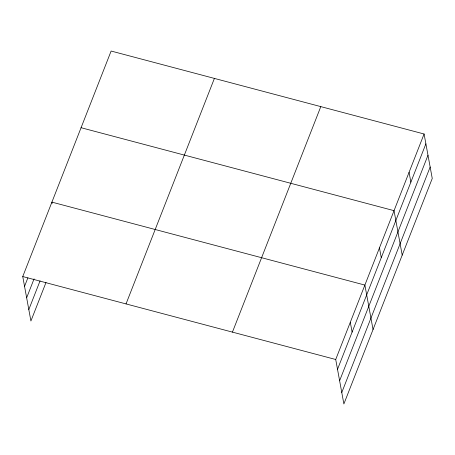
<?xml version="1.0" encoding="UTF-8"?>
<svg xmlns="http://www.w3.org/2000/svg" width="455" height="455" viewBox="0 0 455 455"><rect width="100%" height="100%" fill="white"/><g stroke="black" fill="none" stroke-linecap="round" stroke-linejoin="round"><path stroke-width="0.68" d="M46 282.492L30.912 321.002L22.75 276.543L111.122 51.04L424.088 133.998L432.25 178.457L343.878 403.96L335.716 359.495L424.088 133.998M24.553 286.354L27.874 277.868M26.652 297.786L34.068 278.858M28.813 309.571L40.068 280.849M126.029 303.917L214.402 78.414M232.437 332.122L320.809 106.618M337.519 369.306L425.891 143.808M339.618 380.744L427.99 155.24M341.779 392.523L430.151 167.025M81.075 127.713L394.041 210.665L402.203 255.13M22.75 276.543L335.716 359.495M409.068 172.331L410.865 182.142M379.464 247.873L381.262 257.684M373.043 329.545L364.882 285.08L51.91 202.128L52.154 203.436M350.299 322.288L352.102 332.099"/></g></svg>
